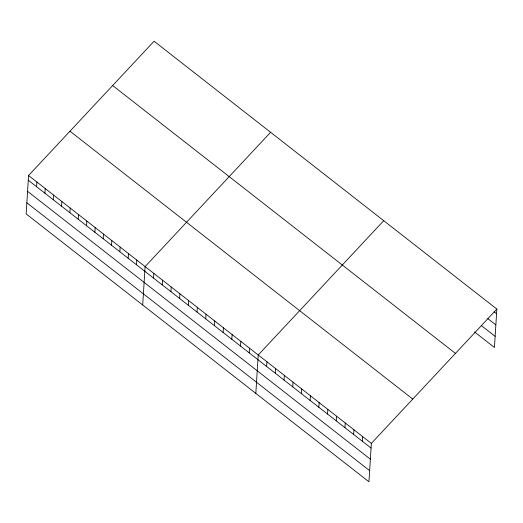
<?xml version="1.0" encoding="UTF-8"?>
<svg xmlns="http://www.w3.org/2000/svg" width="523" height="523" viewBox="0 0 523 523"><rect width="100%" height="100%" fill="white"/><g stroke="black" fill="none" stroke-linecap="round" stroke-linejoin="round"><path stroke-width="0.78" d="M28.562 175.519L26.15 213.914L368.937 481.775L371.356 443.386L496.85 309.086L154.063 41.225L28.562 175.519L371.356 443.386M36.597 186.711L36.891 182.024M44.919 193.216L45.213 188.535M53.248 199.721L53.542 195.04M61.57 206.225L61.864 201.545M69.892 212.73L70.187 208.049M78.221 219.235L78.515 214.554M86.543 225.74L86.838 221.059M94.872 232.245L95.166 227.564M103.194 238.75L103.489 234.069M111.517 245.254L111.811 240.573M119.845 251.759L120.14 247.078M128.168 258.264L128.462 253.583M136.496 264.769L136.791 260.088M142.701 304.987L145.113 266.593L270.607 132.299M153.52 278.079L153.814 273.392M162.222 284.878L162.516 280.191M170.923 291.677L171.217 286.996M179.624 298.476L179.919 293.795M188.326 305.275L188.62 300.594M197.027 312.074L197.321 307.393M205.729 318.873L206.023 314.192M214.43 325.672L214.724 320.991M223.131 332.471L223.426 327.79M231.833 339.27L232.127 334.589M240.534 346.069L240.828 341.388M249.236 352.875L249.53 348.187M255.819 393.381L258.231 354.986L383.732 220.693M266.638 366.473L266.933 361.785M275.34 373.272L275.634 368.591M284.041 380.071L284.335 375.39M292.743 386.87L293.037 382.189M301.444 393.669L301.738 388.988M310.146 400.468L310.44 395.787M318.847 407.267L319.141 402.586M327.548 414.066L327.843 409.385M336.25 420.865L336.544 416.184M344.951 427.664L345.252 422.983M353.653 434.469L353.953 429.782M362.354 441.268L362.655 436.581M496.85 309.086L494.438 347.481L474.544 331.935M494.072 311.826L496.556 313.767M487.776 318.579L495.856 324.894M481.461 325.672L495.137 336.354M112.648 85.543L455.435 353.404M69.977 131.201L412.765 399.069M28.268 180.206L371.062 448.067M27.569 191.326L370.356 459.187M26.85 202.787L369.637 470.654"/></g></svg>
